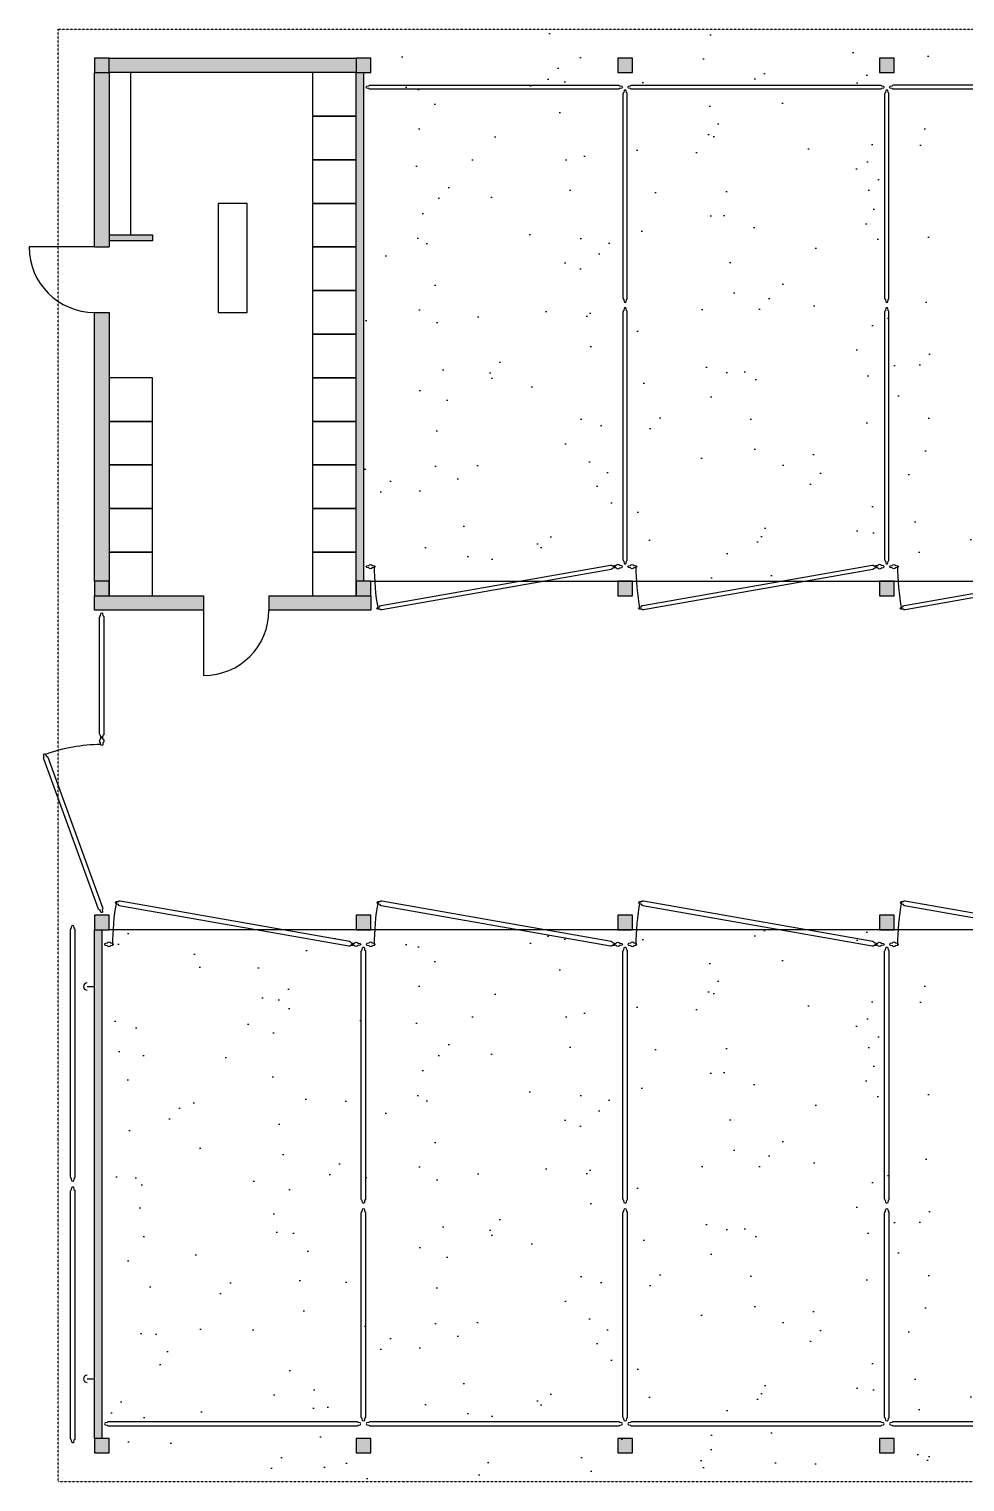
# Model space of a CAD drawing. Header units: inches. Extents: x -625442 to 34963, y -27993 to 66986.
# Drawn here: x -3532 to -3017, y 25510 to 26310 of the extents above; entities that cross this region are included whole.
import ezdxf

# ---------------------------------------------------------------- set-up
doc = ezdxf.new("R2010")
doc.units = ezdxf.units.IN
doc.header["$LTSCALE"] = 0.5
doc.header["$MEASUREMENT"] = 0
doc.linetypes.add('HIDDEN', pattern=[0.375, 0.25, -0.125])
for name, color, linetype in [('0-TEXT', 30, 'Continuous'), ('A-ANNO-SYMB', 254, 'Continuous'), ('A-BLDG-ELEV-HIDN', 252, 'HIDDEN'), ('A-DOOR', 51, 'Continuous'), ('A-ELEV-PATT-SH30', 201, 'Continuous'), ('A-FLOR-BELO-LGHT', 143, 'Continuous'), ('A-WALL-OTLN', 90, 'Continuous'), ('P-FURNITURE', 201, 'Continuous')]:
    doc.layers.add(name, color=color, linetype=linetype)

msp = doc.modelspace()

# ---------------------------------------------------------------- hatches: boundary and pattern name
at = {"layer": 'A-ANNO-SYMB', "ltscale": 0.5}
h = msp.add_hatch(dxfattribs=at)
h.set_pattern_fill('ANSI31', color=256)
h.set_pattern_definition([(45, (-45077.51521, -25478.52942), (-0.08838834765, 0.08838834765), [])])
h.paths.add_polyline_path([(-3488.18934, 25533.65013), (-3496.18934, 25533.65013), (-3496.18934, 25525.65013), (-3488.18934, 25525.65013)])
h.paths.add_polyline_path([(-3492.18934, 25813.65013), (-3496.18934, 25813.65013), (-3496.18934, 25533.65013), (-3492.18934, 25533.65013)])
h.paths.add_polyline_path([(-3344.18934, 25533.65013), (-3352.18934, 25533.65013), (-3352.18934, 25525.65013), (-3344.18934, 25525.65013)])
h.paths.add_polyline_path([(-3488.18934, 25821.65013), (-3496.18934, 25821.65013), (-3496.18934, 25813.65013), (-3492.18934, 25813.65013), (-3488.18934, 25813.65013)])
h.paths.add_polyline_path([(-3344.18934, 25821.65013), (-3352.18934, 25821.65013), (-3352.18934, 25813.65013), (-3344.18934, 25813.65013)])
h.paths.add_polyline_path([(-3200.18934, 25821.65013), (-3208.18934, 25821.65013), (-3208.18934, 25813.65013), (-3200.18934, 25813.65013)])
h.paths.add_polyline_path([(-3200.18934, 25533.65013), (-3208.18934, 25533.65013), (-3208.18934, 25525.65013), (-3200.18934, 25525.65013)])
h.paths.add_polyline_path([(-3056.18934, 25533.65013), (-3064.18934, 25533.65013), (-3064.18934, 25525.65013), (-3056.18934, 25525.65013)])
h.paths.add_polyline_path([(-3056.18934, 25821.65013), (-3064.18934, 25821.65013), (-3064.18934, 25813.65013), (-3056.18934, 25813.65013)])
h.paths.add_polyline_path([(-2912.18934, 25821.65013), (-2920.18934, 25821.65013), (-2920.18934, 25813.65013), (-2912.18934, 25813.65013)])
h.paths.add_polyline_path([(-2912.18934, 25533.65013), (-2920.18934, 25533.65013), (-2920.18934, 25525.65013), (-2912.18934, 25525.65013)])
h.paths.add_polyline_path([(-2768.18934, 25533.65013), (-2776.18934, 25533.65013), (-2776.18934, 25525.65013), (-2768.18934, 25525.65013)])
h.paths.add_polyline_path([(-2768.18934, 25821.65013), (-2776.18934, 25821.65013), (-2776.18934, 25813.65013), (-2768.18934, 25813.65013)])
h.paths.add_polyline_path([(-2624.18934, 25821.65013), (-2632.18934, 25821.65013), (-2632.18934, 25813.65013), (-2624.18934, 25813.65013)])
h.paths.add_polyline_path([(-2624.18934, 25533.65013), (-2632.18934, 25533.65013), (-2632.18934, 25525.65013), (-2624.18934, 25525.65013)])
h.paths.add_polyline_path([(-2480.18934, 25533.65013), (-2488.18934, 25533.65013), (-2488.18934, 25525.65013), (-2480.18934, 25525.65013)])
h.paths.add_polyline_path([(-2480.18934, 25821.65013), (-2488.18934, 25821.65013), (-2488.18934, 25813.65013), (-2480.18934, 25813.65013)])
h.paths.add_polyline_path([(-2336.18934, 25821.65013), (-2344.18934, 25821.65013), (-2344.18934, 25813.65013), (-2336.18934, 25813.65013)])
h.paths.add_polyline_path([(-2336.18934, 25533.65013), (-2344.18934, 25533.65013), (-2344.18934, 25525.65013), (-2336.18934, 25525.65013)])
h.paths.add_polyline_path([(-2192.18934, 25533.65013), (-2196.18934, 25533.65013), (-2200.18934, 25533.65013), (-2200.18934, 25525.65013), (-2192.18934, 25525.65013)])
h.paths.add_polyline_path([(-2192.18934, 25813.65013), (-2196.18934, 25813.65013), (-2196.18934, 25533.65013), (-2192.18934, 25533.65013)])
h.paths.add_polyline_path([(-2192.18934, 25821.65013), (-2200.18934, 25821.65013), (-2200.18934, 25813.65013), (-2192.18934, 25813.65013)])
h.paths.add_polyline_path([(-2192.18934, 26005.65013), (-2196.18934, 26005.65013), (-2200.18934, 26005.65013), (-2200.18934, 25997.65013), (-2192.18934, 25997.65013)])
h.paths.add_polyline_path([(-2192.18934, 26285.65013), (-2196.18934, 26285.65013), (-2196.18934, 26005.65013), (-2192.18934, 26005.65013)])
h.paths.add_polyline_path([(-2336.18934, 26005.65013), (-2344.18934, 26005.65013), (-2344.18934, 25997.65013), (-2336.18934, 25997.65013)])
h.paths.add_polyline_path([(-2480.18934, 26005.65013), (-2488.18934, 26005.65013), (-2488.18934, 25997.65013), (-2480.18934, 25997.65013)])
h.paths.add_polyline_path([(-2624.18934, 26005.65013), (-2632.18934, 26005.65013), (-2632.18934, 25997.65013), (-2624.18934, 25997.65013)])
h.paths.add_polyline_path([(-2768.18934, 26005.65013), (-2776.18934, 26005.65013), (-2776.18934, 25997.65013), (-2768.18934, 25997.65013)])
h.paths.add_polyline_path([(-2912.18934, 26005.65013), (-2920.18934, 26005.65013), (-2920.18934, 25997.65013), (-2912.18934, 25997.65013)])
h.paths.add_polyline_path([(-3056.18934, 26005.65013), (-3064.18934, 26005.65013), (-3064.18934, 25997.65013), (-3056.18934, 25997.65013)])
h.paths.add_polyline_path([(-3200.18934, 26005.65013), (-3208.18934, 26005.65013), (-3208.18934, 25997.65013), (-3200.18934, 25997.65013)])
h.paths.add_polyline_path([(-3344.18934, 26005.65013), (-3352.18934, 26005.65013), (-3352.18934, 25997.65013), (-3344.18934, 25997.65013)])
h.paths.add_polyline_path([(-3344.18934, 25997.65013), (-3400.18934, 25997.65013), (-3400.18934, 25989.65013), (-3344.18934, 25989.65013)])
h.paths.add_polyline_path([(-3436.18934, 25997.65013), (-3496.18934, 25997.65013), (-3496.18934, 25989.65013), (-3436.18934, 25989.65013)])
h.paths.add_polyline_path([(-3488.18934, 26005.65013), (-3496.18934, 26005.65013), (-3496.18934, 25997.65013), (-3488.18934, 25997.65013)])
h.paths.add_polyline_path([(-3348.18934, 26285.65013), (-3352.18934, 26285.65013), (-3352.18934, 26005.65013), (-3348.18934, 26005.65013)])
h.paths.add_polyline_path([(-3488.18934, 26293.65013), (-3496.18934, 26293.65013), (-3496.18934, 26285.65013), (-3488.18934, 26285.65013)])
h.paths.add_polyline_path([(-3352.18934, 26293.65013), (-3488.18934, 26293.65013), (-3488.18934, 26285.65013), (-3464.18934, 26285.65013), (-3352.18934, 26285.65013)])
h.paths.add_polyline_path([(-3344.18934, 26293.65013), (-3352.18934, 26293.65013), (-3352.18934, 26285.65013), (-3348.18934, 26285.65013), (-3344.18934, 26285.65013)])
h.paths.add_polyline_path([(-3464.18934, 26196.31925), (-3488.18934, 26196.31925), (-3488.18934, 26192.98469), (-3464.18934, 26192.98469)])
h.paths.add_polyline_path([(-3200.18934, 26293.65013), (-3208.18934, 26293.65013), (-3208.18934, 26285.65013), (-3200.18934, 26285.65013)])
h.paths.add_polyline_path([(-3056.18934, 26293.65013), (-3064.18934, 26293.65013), (-3064.18934, 26285.65013), (-3056.18934, 26285.65013)])
h.paths.add_polyline_path([(-2912.18934, 26293.65013), (-2920.18934, 26293.65013), (-2920.18934, 26285.65013), (-2912.18934, 26285.65013)])
h.paths.add_polyline_path([(-2768.18934, 26293.65013), (-2776.18934, 26293.65013), (-2776.18934, 26285.65013), (-2768.18934, 26285.65013)])
h.paths.add_polyline_path([(-2624.18934, 26293.65013), (-2632.18934, 26293.65013), (-2632.18934, 26285.65013), (-2624.18934, 26285.65013)])
h.paths.add_polyline_path([(-2480.18934, 26293.65013), (-2488.18934, 26293.65013), (-2488.18934, 26285.65013), (-2480.18934, 26285.65013)])
h.paths.add_polyline_path([(-2336.18934, 26293.65013), (-2344.18934, 26293.65013), (-2344.18934, 26285.65013), (-2336.18934, 26285.65013)])
h.paths.add_polyline_path([(-2192.18934, 26293.65013), (-2200.18934, 26293.65013), (-2200.18934, 26285.65013), (-2192.18934, 26285.65013)])
h.paths.add_polyline_path([(-3488.18934, 26153.65013), (-3496.18934, 26153.65013), (-3496.18934, 26005.65013), (-3488.18934, 26005.65013)])
h.paths.add_polyline_path([(-3496.18934, 26189.65013), (-3488.18934, 26189.65013), (-3488.18934, 26285.65013), (-3496.18934, 26285.65013)])
at = {"layer": 'A-ELEV-PATT-SH30', "ltscale": 0.5}
h = msp.add_hatch(dxfattribs=at)
h.set_pattern_fill('AR-SAND', color=256, scale=32, angle=90)
h.set_pattern_definition([(127.5, (-31272.784, -32677.34), (-61.65836, -2.015787), [0, -48.64, 0, -54.4, 0, -52]), (97.5, (-31272.784, -32677.34), (-90.30867, 56.63285), [0, -26.24, 0, -43.84, 0, -16.8]), (57.5, (-31272.784, -32716.7), (-0.18109, 99.65254), [0, -16, 0, -57.6, 0, -75.2]), (47.5, (-31272.784, -32716.7), (-28.08562, 96.19605), [0, -8, 0, -37.76, 0, -43.2])])
h.paths.add_polyline_path([(-3348.18934, 26309.65013), (-2196.18934, 26309.65013), (-2196.18934, 26005.65013), (-3348.18934, 26005.65013)])
h = msp.add_hatch(dxfattribs=at)
h.set_pattern_fill('AR-SAND', color=256, scale=32, angle=90)
h.set_pattern_definition([(127.5, (-31272.784, -33149.34), (-61.65836, -2.015787), [0, -48.64, 0, -54.4, 0, -52]), (97.5, (-31272.784, -33149.34), (-90.30867, 56.63285), [0, -26.24, 0, -43.84, 0, -16.8]), (57.5, (-31272.784, -33188.7), (-0.18109, 99.65254), [0, -16, 0, -57.6, 0, -75.2]), (47.5, (-31272.784, -33188.7), (-28.08562, 96.19605), [0, -8, 0, -37.76, 0, -43.2])])
h.paths.add_polyline_path([(-3488.18934, 25813.65013), (-2196.18934, 25813.65013), (-2196.18934, 25509.65013), (-3488.18934, 25509.65013)])

# ---------------------------------------------------------------- linework, layer by layer
at = {"layer": '0-TEXT', "ltscale": 0.5}
for p, q in [((-3476.18934, 26196.31925), (-3476.18934, 26285.65013)), ((-3428.18934, 26213.65013), (-3428.18934, 26153.65013)), ((-3412.18934, 26213.65013), (-3428.18934, 26213.65013)), ((-3412.18934, 26153.65013), (-3412.18934, 26213.65013)), ((-3428.18934, 26153.65013), (-3412.18934, 26153.65013))]:
    msp.add_line(p, q, dxfattribs=at)
for points in [[(-3376.18934, 26285.65013), (-3376.18934, 26261.65013), (-3352.18934, 26261.65013), (-3352.18934, 26285.65013)], [(-3376.18934, 26261.65013), (-3376.18934, 26237.65013), (-3352.18934, 26237.65013), (-3352.18934, 26261.65013)], [(-3376.18934, 26237.65013), (-3376.18934, 26213.65013), (-3352.18934, 26213.65013), (-3352.18934, 26237.65013)], [(-3376.18934, 26213.65013), (-3376.18934, 26189.65013), (-3352.18934, 26189.65013), (-3352.18934, 26213.65013)], [(-3376.18934, 26189.65013), (-3376.18934, 26165.65013), (-3352.18934, 26165.65013), (-3352.18934, 26189.65013)], [(-3376.18934, 26165.65013), (-3376.18934, 26141.65013), (-3352.18934, 26141.65013), (-3352.18934, 26165.65013)], [(-3376.18934, 26141.65013), (-3376.18934, 26117.65013), (-3352.18934, 26117.65013), (-3352.18934, 26141.65013)], [(-3488.18934, 26117.65013), (-3488.18934, 26093.65013), (-3464.18934, 26093.65013), (-3464.18934, 26117.65013)], [(-3376.18934, 26117.65013), (-3376.18934, 26093.65013), (-3352.18934, 26093.65013), (-3352.18934, 26117.65013)], [(-3488.18934, 26093.65013), (-3488.18934, 26069.65013), (-3464.18934, 26069.65013), (-3464.18934, 26093.65013)], [(-3376.18934, 26093.65013), (-3376.18934, 26069.65013), (-3352.18934, 26069.65013), (-3352.18934, 26093.65013)], [(-3488.18934, 26069.65013), (-3488.18934, 26045.65013), (-3464.18934, 26045.65013), (-3464.18934, 26069.65013)], [(-3376.18934, 26069.65013), (-3376.18934, 26045.65013), (-3352.18934, 26045.65013), (-3352.18934, 26069.65013)], [(-3488.18934, 26045.65013), (-3488.18934, 26021.65013), (-3464.18934, 26021.65013), (-3464.18934, 26045.65013)], [(-3376.18934, 26045.65013), (-3376.18934, 26021.65013), (-3352.18934, 26021.65013), (-3352.18934, 26045.65013)], [(-3488.18934, 26021.65013), (-3488.18934, 25997.65013), (-3464.18934, 25997.65013), (-3464.18934, 26021.65013)], [(-3376.18934, 26021.65013), (-3376.18934, 25997.65013), (-3352.18934, 25997.65013), (-3352.18934, 26021.65013)]]:
    msp.add_lwpolyline(points, close=True, dxfattribs=at)
at = {"layer": 'A-BLDG-ELEV-HIDN', "ltscale": 0.5}
for p, q in [((-3516.18934, 25509.65013), (-3516.18934, 26309.65013)), ((-3516.18934, 26309.65013), (-2172.18934, 26309.65013)), ((-2172.18934, 25509.65013), (-3516.18934, 25509.65013))]:
    msp.add_line(p, q, dxfattribs=at)
at = {"layer": 'A-DOOR', "ltscale": 0.5}
for p, q in [((-3496.18934, 26189.65013), (-3532.18934, 26189.65013)), ((-3436.18934, 25989.65013), (-3436.18934, 25953.65013))]:
    msp.add_line(p, q, dxfattribs=at)
for centre, start, end in [((-3496.18934, 26189.65013), 180, 270), ((-3436.18934, 25989.65013), 270, 0)]:
    msp.add_arc(centre, 36, start, end, dxfattribs=at)
at = {"layer": 'A-FLOR-BELO-LGHT', "ltscale": 0.5}
for p, q in [((-3344.18934, 26005.65013), (-2200.18934, 26005.65013)), ((-2200.18934, 25813.65013), (-3488.18934, 25813.65013))]:
    msp.add_line(p, q, dxfattribs=at)
at = {"layer": 'A-WALL-OTLN', "ltscale": 0.5}
for p, q in [((-3496.18934, 26189.65013), (-3488.18934, 26189.65013)), ((-3496.18934, 26153.65013), (-3488.18934, 26153.65013)), ((-3436.18934, 25997.65013), (-3436.18934, 25989.65013)), ((-3400.18934, 25997.65013), (-3400.18934, 25989.65013)), ((-3500.18934, 25782.40227), (-3496.18934, 25782.40227)), ((-3500.18934, 25566.4151), (-3496.18934, 25566.4151))]:
    msp.add_line(p, q, dxfattribs=at)
for points in [[(-3496.18934, 26293.65013), (-3496.18934, 26285.65013), (-3488.18934, 26285.65013), (-3488.18934, 26293.65013)], [(-3352.18934, 26293.65013), (-3352.18934, 26285.65013), (-3344.18934, 26285.65013), (-3344.18934, 26293.65013)], [(-3208.18934, 26293.65013), (-3208.18934, 26285.65013), (-3200.18934, 26285.65013), (-3200.18934, 26293.65013)], [(-3064.18934, 26293.65013), (-3064.18934, 26285.65013), (-3056.18934, 26285.65013), (-3056.18934, 26293.65013)], [(-3348.18934, 26285.65013), (-3348.18934, 26005.65013), (-3352.18934, 26005.65013), (-3352.18934, 26285.65013)], [(-3496.18934, 26005.65013), (-3496.18934, 25997.65013), (-3488.18934, 25997.65013), (-3488.18934, 26005.65013)], [(-3352.18934, 26005.65013), (-3352.18934, 25997.65013), (-3344.18934, 25997.65013), (-3344.18934, 26005.65013)], [(-3208.18934, 26005.65013), (-3208.18934, 25997.65013), (-3200.18934, 25997.65013), (-3200.18934, 26005.65013)], [(-3064.18934, 26005.65013), (-3064.18934, 25997.65013), (-3056.18934, 25997.65013), (-3056.18934, 26005.65013)], [(-3496.18934, 25821.65013), (-3496.18934, 25813.65013), (-3488.18934, 25813.65013), (-3488.18934, 25821.65013)], [(-3352.18934, 25821.65013), (-3352.18934, 25813.65013), (-3344.18934, 25813.65013), (-3344.18934, 25821.65013)], [(-3208.18934, 25821.65013), (-3208.18934, 25813.65013), (-3200.18934, 25813.65013), (-3200.18934, 25821.65013)], [(-3064.18934, 25821.65013), (-3064.18934, 25813.65013), (-3056.18934, 25813.65013), (-3056.18934, 25821.65013)], [(-3492.18934, 25813.65013), (-3492.18934, 25533.65013), (-3496.18934, 25533.65013), (-3496.18934, 25813.65013)], [(-3496.18934, 25533.65013), (-3496.18934, 25525.65013), (-3488.18934, 25525.65013), (-3488.18934, 25533.65013)], [(-3352.18934, 25533.65013), (-3352.18934, 25525.65013), (-3344.18934, 25525.65013), (-3344.18934, 25533.65013)], [(-3208.18934, 25533.65013), (-3208.18934, 25525.65013), (-3200.18934, 25525.65013), (-3200.18934, 25533.65013)], [(-3064.18934, 25533.65013), (-3064.18934, 25525.65013), (-3056.18934, 25525.65013), (-3056.18934, 25533.65013)]]:
    msp.add_lwpolyline(points, close=True, dxfattribs=at)
for points in [[(-3352.18934, 26285.65013), (-3488.18934, 26285.65013), (-3488.18934, 26293.65013), (-3352.18934, 26293.65013)], [(-3496.18934, 26189.65013), (-3496.18934, 26285.65013), (-3488.18934, 26285.65013), (-3488.18934, 26189.65013)], [(-3488.18934, 26196.31925), (-3464.18934, 26196.31925), (-3464.18934, 26192.98469), (-3488.18934, 26192.98469)], [(-3488.18934, 26153.65013), (-3488.18934, 26005.65013), (-3496.18934, 26005.65013), (-3496.18934, 26153.65013)], [(-3436.18934, 25989.65013), (-3496.18934, 25989.65013), (-3496.18934, 25997.65013), (-3436.18934, 25997.65013)], [(-3400.18934, 25997.65013), (-3344.18934, 25997.65013), (-3344.18934, 25989.65013), (-3400.18934, 25989.65013)]]:
    msp.add_lwpolyline(points, dxfattribs=at)
for centre in [(-3500.18934, 25782.40227), (-3500.18934, 25566.4151)]:
    msp.add_arc(centre, 2, 90, 270, dxfattribs=at)
at = {"layer": 'P-FURNITURE', "ltscale": 0.5, "flags": 128}
for points in [[(-3344.23473, 26276.46263, -0.250646442), (-3345.2225, 26276.99098), (-3346.28455, 26277.15606, -0.856573816), (-3346.28455, 26278.1442), (-3345.2225, 26278.30928, -0.250646442), (-3344.23473, 26278.83763), (-3208.12684, 26278.83763, -0.250646442), (-3207.13907, 26278.30928), (-3206.07702, 26278.1442, -0.856573816), (-3206.07702, 26277.15606), (-3207.13907, 26276.99098, -0.250646442), (-3208.12684, 26276.46263)], [(-3205.36828, 26273.71263), (-3205.36828, 26161.60474, 0.250646442), (-3204.83993, 26160.61697), (-3204.67485, 26159.55492, 0.856573816), (-3203.68672, 26159.55492), (-3203.52164, 26160.61697, 0.250646442), (-3202.99328, 26161.60474), (-3202.99328, 26273.71263, 0.250646442), (-3203.52164, 26274.7004), (-3203.68672, 26275.76245, 0.856573816), (-3204.67485, 26275.76245), (-3204.83993, 26274.7004, 0.250646442)], [(-3200.23473, 26276.47118, -0.250646442), (-3201.2225, 26276.99954), (-3202.28455, 26277.16462, -0.856573816), (-3202.28455, 26278.15275), (-3201.2225, 26278.31783, -0.250646442), (-3200.23473, 26278.84618), (-3064.12684, 26278.84618, -0.250646442), (-3063.13907, 26278.31783), (-3062.07702, 26278.15275, -0.856573816), (-3062.07702, 26277.16462), (-3063.13907, 26276.99954, -0.250646442), (-3064.12684, 26276.47118)], [(-3061.36828, 26273.72118), (-3061.36828, 26161.61329, 0.250646442), (-3060.83993, 26160.62553), (-3060.67485, 26159.56347, 0.856573816), (-3059.68672, 26159.56347), (-3059.52164, 26160.62553, 0.250646442), (-3058.99328, 26161.61329), (-3058.99328, 26273.72118, 0.250646442), (-3059.52164, 26274.70895), (-3059.68672, 26275.77101, 0.856573816), (-3060.67485, 26275.77101), (-3060.83993, 26274.70895, 0.250646442)], [(-3056.23473, 26276.47974, -0.250646442), (-3057.2225, 26277.00809), (-3058.28455, 26277.17317, -0.856573816), (-3058.28455, 26278.1613), (-3057.2225, 26278.32638, -0.250646442), (-3056.23473, 26278.85474), (-2920.12684, 26278.85474, -0.250646442), (-2919.13907, 26278.32638), (-2918.07702, 26278.1613, -0.856573816), (-2918.07702, 26277.17317), (-2919.13907, 26277.00809, -0.250646442), (-2920.12684, 26276.47974)], [(-3205.36828, 26153.71263), (-3205.36828, 26017.60474, 0.250646442), (-3204.83993, 26016.61697), (-3204.67485, 26015.55492, 0.856573816), (-3203.68672, 26015.55492), (-3203.52164, 26016.61697, 0.250646442), (-3202.99328, 26017.60474), (-3202.99328, 26153.71263, 0.250646442), (-3203.52164, 26154.7004), (-3203.68672, 26155.76245, 0.856573816), (-3204.67485, 26155.76245), (-3204.83993, 26154.7004, 0.250646442)], [(-3061.36828, 26153.72118), (-3061.36828, 26017.61329, 0.250646442), (-3060.83993, 26016.62553), (-3060.67485, 26015.56347, 0.856573816), (-3059.68672, 26015.56347), (-3059.52164, 26016.62553, 0.250646442), (-3058.99328, 26017.61329), (-3058.99328, 26153.72118, 0.250646442), (-3059.52164, 26154.70895), (-3059.68672, 26155.77101, 0.856573816), (-3060.67485, 26155.77101), (-3060.83993, 26154.70895, 0.250646442)], [(-3338.11091, 25989.87858, -0.250646442), (-3339.17542, 25990.22738), (-3340.25, 25990.20553, -0.856573816), (-3340.42159, 25991.17865), (-3339.40434, 25991.52565, -0.250646442), (-3338.52333, 25992.2175), (-3212.26071, 26014.481, -0.250646442), (-3211.19621, 26014.1322), (-3210.12162, 26014.15405, -0.856573816), (-3209.95003, 26013.18093), (-3210.96729, 26012.83393, -0.250646442), (-3211.8483, 26012.14208)], [(-3194.11091, 25989.88713, -0.250646442), (-3195.17542, 25990.23593), (-3196.25, 25990.21408, -0.856573816), (-3196.42159, 25991.1872), (-3195.40434, 25991.5342, -0.250646442), (-3194.52333, 25992.22605), (-3068.26071, 26014.48956, -0.250646442), (-3067.19621, 26014.14075), (-3066.12162, 26014.1626, -0.856573816), (-3065.95003, 26013.18948), (-3066.96729, 26012.84249, -0.250646442), (-3067.8483, 26012.15064)], [(-3050.11091, 25989.89569, -0.250646442), (-3051.17542, 25990.24449), (-3052.25, 25990.22264, -0.856573816), (-3052.42159, 25991.19576), (-3051.40434, 25991.54275, -0.250646442), (-3050.52333, 25992.2346), (-2924.26071, 26014.49811, -0.250646442), (-2923.19621, 26014.14931), (-2922.12162, 26014.17116, -0.856573816), (-2921.95003, 26013.19804), (-2922.96729, 26012.85104, -0.250646442), (-2923.8483, 26012.15919)], [(-3482.11091, 25829.42168, 0.250646442), (-3483.17542, 25829.07288), (-3484.25, 25829.09473, 0.856573816), (-3484.42159, 25828.12161), (-3483.40434, 25827.77461, 0.250646442), (-3482.52333, 25827.08276), (-3356.26071, 25804.81926, 0.250646442), (-3355.19621, 25805.16806), (-3354.12162, 25805.14621, 0.856573816), (-3353.95003, 25806.11933), (-3354.96729, 25806.46633, 0.250646442), (-3355.8483, 25807.15818)], [(-3338.11091, 25829.42168, 0.250646442), (-3339.17542, 25829.07288), (-3340.25, 25829.09473, 0.856573816), (-3340.42159, 25828.12161), (-3339.40434, 25827.77461, 0.250646442), (-3338.52333, 25827.08276), (-3212.26071, 25804.81926, 0.250646442), (-3211.19621, 25805.16806), (-3210.12162, 25805.14621, 0.856573816), (-3209.95003, 25806.11933), (-3210.96729, 25806.46633, 0.250646442), (-3211.8483, 25807.15818)], [(-3194.11091, 25829.42168, 0.250646442), (-3195.17542, 25829.07288), (-3196.25, 25829.09473, 0.856573816), (-3196.42159, 25828.12161), (-3195.40434, 25827.77461, 0.250646442), (-3194.52333, 25827.08276), (-3068.26071, 25804.81926, 0.250646442), (-3067.19621, 25805.16806), (-3066.12162, 25805.14621, 0.856573816), (-3065.95003, 25806.11933), (-3066.96729, 25806.46633, 0.250646442), (-3067.8483, 25807.15818)], [(-3050.11091, 25829.42168, 0.250646442), (-3051.17542, 25829.07288), (-3052.25, 25829.09473, 0.856573816), (-3052.42159, 25828.12161), (-3051.40434, 25827.77461, 0.250646442), (-3050.52333, 25827.08276), (-2924.26071, 25804.81926, 0.250646442), (-2923.19621, 25805.16806), (-2922.12162, 25805.14621, 0.856573816), (-2921.95003, 25806.11933), (-2922.96729, 25806.46633, 0.250646442), (-2923.8483, 25807.15818)], [(-3509.36828, 25677.58763), (-3509.36828, 25813.69552, -0.250646442), (-3508.83993, 25814.68329), (-3508.67485, 25815.74534, -0.856573816), (-3507.68672, 25815.74534), (-3507.52164, 25814.68329, -0.250646442), (-3506.99328, 25813.69552), (-3506.99328, 25677.58763, -0.250646442), (-3507.52164, 25676.59986), (-3507.68672, 25675.53781, -0.856573816), (-3508.67485, 25675.53781), (-3508.83993, 25676.59986, -0.250646442)], [(-3349.36828, 25665.58763), (-3349.36828, 25801.69552, -0.250646442), (-3348.83993, 25802.68329), (-3348.67485, 25803.74534, -0.856573816), (-3347.68672, 25803.74534), (-3347.52164, 25802.68329, -0.250646442), (-3346.99328, 25801.69552), (-3346.99328, 25665.58763, -0.250646442), (-3347.52164, 25664.59986), (-3347.68672, 25663.53781, -0.856573816), (-3348.67485, 25663.53781), (-3348.83993, 25664.59986, -0.250646442)], [(-3205.36828, 25665.58763), (-3205.36828, 25801.69552, -0.250646442), (-3204.83993, 25802.68329), (-3204.67485, 25803.74534, -0.856573816), (-3203.68672, 25803.74534), (-3203.52164, 25802.68329, -0.250646442), (-3202.99328, 25801.69552), (-3202.99328, 25665.58763, -0.250646442), (-3203.52164, 25664.59986), (-3203.68672, 25663.53781, -0.856573816), (-3204.67485, 25663.53781), (-3204.83993, 25664.59986, -0.250646442)], [(-3061.36828, 25665.58763), (-3061.36828, 25801.69552, -0.250646442), (-3060.83993, 25802.68329), (-3060.67485, 25803.74534, -0.856573816), (-3059.68672, 25803.74534), (-3059.52164, 25802.68329, -0.250646442), (-3058.99328, 25801.69552), (-3058.99328, 25665.58763, -0.250646442), (-3059.52164, 25664.59986), (-3059.68672, 25663.53781, -0.856573816), (-3060.67485, 25663.53781), (-3060.83993, 25664.59986, -0.250646442)], [(-3509.33407, 25533.59618), (-3509.33407, 25669.70408, -0.250646442), (-3508.80571, 25670.69184), (-3508.64064, 25671.7539, -0.856573816), (-3507.6525, 25671.7539), (-3507.48742, 25670.69184, -0.250646442), (-3506.95907, 25669.70408), (-3506.95907, 25533.59618, -0.250646442), (-3507.48742, 25532.60842), (-3507.6525, 25531.54636, -0.856573816), (-3508.64064, 25531.54636), (-3508.80571, 25532.60842, -0.250646442)], [(-3349.36828, 25545.58763), (-3349.36828, 25657.69552, -0.250646442), (-3348.83993, 25658.68329), (-3348.67485, 25659.74534, -0.856573816), (-3347.68672, 25659.74534), (-3347.52164, 25658.68329, -0.250646442), (-3346.99328, 25657.69552), (-3346.99328, 25545.58763, -0.250646442), (-3347.52164, 25544.59986), (-3347.68672, 25543.53781, -0.856573816), (-3348.67485, 25543.53781), (-3348.83993, 25544.59986, -0.250646442)], [(-3205.36828, 25545.58763), (-3205.36828, 25657.69552, -0.250646442), (-3204.83993, 25658.68329), (-3204.67485, 25659.74534, -0.856573816), (-3203.68672, 25659.74534), (-3203.52164, 25658.68329, -0.250646442), (-3202.99328, 25657.69552), (-3202.99328, 25545.58763, -0.250646442), (-3203.52164, 25544.59986), (-3203.68672, 25543.53781, -0.856573816), (-3204.67485, 25543.53781), (-3204.83993, 25544.59986, -0.250646442)], [(-3061.36828, 25545.58763), (-3061.36828, 25657.69552, -0.250646442), (-3060.83993, 25658.68329), (-3060.67485, 25659.74534, -0.856573816), (-3059.68672, 25659.74534), (-3059.52164, 25658.68329, -0.250646442), (-3058.99328, 25657.69552), (-3058.99328, 25545.58763, -0.250646442), (-3059.52164, 25544.59986), (-3059.68672, 25543.53781, -0.856573816), (-3060.67485, 25543.53781), (-3060.83993, 25544.59986, -0.250646442)], [(-3488.23473, 25542.83763, 0.250646442), (-3489.2225, 25542.30928), (-3490.28455, 25542.1442, 0.856573816), (-3490.28455, 25541.15606), (-3489.2225, 25540.99098, 0.250646442), (-3488.23473, 25540.46263), (-3352.12684, 25540.46263, 0.250646442), (-3351.13907, 25540.99098), (-3350.07702, 25541.15606, 0.856573816), (-3350.07702, 25542.1442), (-3351.13907, 25542.30928, 0.250646442), (-3352.12684, 25542.83763)], [(-3344.23473, 25542.83763, 0.250646442), (-3345.2225, 25542.30928), (-3346.28455, 25542.1442, 0.856573816), (-3346.28455, 25541.15606), (-3345.2225, 25540.99098, 0.250646442), (-3344.23473, 25540.46263), (-3208.12684, 25540.46263, 0.250646442), (-3207.13907, 25540.99098), (-3206.07702, 25541.15606, 0.856573816), (-3206.07702, 25542.1442), (-3207.13907, 25542.30928, 0.250646442), (-3208.12684, 25542.83763)], [(-3200.23473, 25542.83763, 0.250646442), (-3201.2225, 25542.30928), (-3202.28455, 25542.1442, 0.856573816), (-3202.28455, 25541.15606), (-3201.2225, 25540.99098, 0.250646442), (-3200.23473, 25540.46263), (-3064.12684, 25540.46263, 0.250646442), (-3063.13907, 25540.99098), (-3062.07702, 25541.15606, 0.856573816), (-3062.07702, 25542.1442), (-3063.13907, 25542.30928, 0.250646442), (-3064.12684, 25542.83763)], [(-3056.20051, 25542.83763, 0.250646442), (-3057.18828, 25542.30928), (-3058.25034, 25542.1442, 0.856573816), (-3058.25034, 25541.15606), (-3057.18828, 25540.99098, 0.250646442), (-3056.20051, 25540.46263), (-2920.09262, 25540.46263, 0.250646442), (-2919.10486, 25540.99098), (-2918.0428, 25541.15606, 0.856573816), (-2918.0428, 25542.1442), (-2919.10486, 25542.30928, 0.250646442), (-2920.09262, 25542.83763)]]:
    msp.add_lwpolyline(points, format="xyb", close=True, dxfattribs=at)
for points in [[(-3344.2406, 26014.83763, -0.249629156), (-3343.25655, 26014.31083), (-3342.19078, 26014.14824, -0.856573816), (-3342.19078, 26013.1601), (-3343.25283, 26012.99502, -0.251731968), (-3344.24328, 26012.46263, -0.250646442), (-3345.23105, 26012.99098), (-3346.2931, 26013.15606, -0.856573816), (-3346.2931, 26014.1442), (-3345.23105, 26014.30928, -0.250646442), (-3344.24328, 26014.83763)], [(-3208.13807, 26014.83763, 0.249629156), (-3209.12212, 26014.31083), (-3210.1879, 26014.14824, 0.856573816), (-3210.1879, 26013.1601), (-3209.12584, 26012.99502, 0.251731968), (-3208.13539, 26012.46263, 0.250646442), (-3207.14762, 26012.99098), (-3206.08557, 26013.15606, 0.856573816), (-3206.08557, 26014.1442), (-3207.14762, 26014.30928, 0.250646442), (-3208.13539, 26014.83763)], [(-3200.2406, 26014.84618, -0.249629156), (-3199.25655, 26014.31938), (-3198.19078, 26014.15679, -0.856573816), (-3198.19078, 26013.16866), (-3199.25283, 26013.00358, -0.251731968), (-3200.24328, 26012.47118, -0.250646442), (-3201.23105, 26012.99954), (-3202.2931, 26013.16462, -0.856573816), (-3202.2931, 26014.15275), (-3201.23105, 26014.31783, -0.250646442), (-3200.24328, 26014.84618)], [(-3064.13807, 26014.84618, 0.249629156), (-3065.12212, 26014.31938), (-3066.1879, 26014.15679, 0.856573816), (-3066.1879, 26013.16866), (-3065.12584, 26013.00358, 0.251731968), (-3064.13539, 26012.47118, 0.250646442), (-3063.14762, 26012.99954), (-3062.08557, 26013.16462, 0.856573816), (-3062.08557, 26014.15275), (-3063.14762, 26014.31783, 0.250646442), (-3064.13539, 26014.84618)], [(-3056.2406, 26014.85473, -0.249629156), (-3055.25655, 26014.32793), (-3054.19078, 26014.16534, -0.856573816), (-3054.19078, 26013.17721), (-3055.25283, 26013.01213, -0.251731968), (-3056.24328, 26012.47974, -0.250646442), (-3057.23105, 26013.00809), (-3058.2931, 26013.17317, -0.856573816), (-3058.2931, 26014.1613), (-3057.23105, 26014.32638, -0.250646442), (-3056.24328, 26014.85474)], [(-3491.00184, 25917.656, -0.249629156), (-3491.52864, 25916.67195), (-3491.69123, 25915.60618, -0.856573816), (-3492.67936, 25915.60618), (-3492.84444, 25916.66823, -0.251731968), (-3493.37684, 25917.65868, -0.250646442), (-3492.84848, 25918.64645), (-3492.6834, 25919.70851, -0.856573816), (-3491.69527, 25919.70851), (-3491.53019, 25918.64645, -0.250646442), (-3491.00184, 25917.65868)], [(-3488.2406, 25804.46263, 0.249629156), (-3487.25655, 25804.98943), (-3486.19078, 25805.15202, 0.856573816), (-3486.19078, 25806.14016), (-3487.25283, 25806.30524, 0.251731968), (-3488.24328, 25806.83763, 0.250646442), (-3489.23105, 25806.30928), (-3490.2931, 25806.1442, 0.856573816), (-3490.2931, 25805.15606), (-3489.23105, 25804.99098, 0.250646442), (-3488.24328, 25804.46263)], [(-3352.13807, 25804.46263, -0.249629156), (-3353.12212, 25804.98943), (-3354.1879, 25805.15202, -0.856573816), (-3354.1879, 25806.14016), (-3353.12584, 25806.30524, -0.251731968), (-3352.13539, 25806.83763, -0.250646442), (-3351.14762, 25806.30928), (-3350.08557, 25806.1442, -0.856573816), (-3350.08557, 25805.15606), (-3351.14762, 25804.99098, -0.250646442), (-3352.13539, 25804.46263)], [(-3344.2406, 25804.46263, 0.249629156), (-3343.25655, 25804.98943), (-3342.19078, 25805.15202, 0.856573816), (-3342.19078, 25806.14016), (-3343.25283, 25806.30524, 0.251731968), (-3344.24328, 25806.83763, 0.250646442), (-3345.23105, 25806.30928), (-3346.2931, 25806.1442, 0.856573816), (-3346.2931, 25805.15606), (-3345.23105, 25804.99098, 0.250646442), (-3344.24328, 25804.46263)], [(-3208.13807, 25804.46263, -0.249629156), (-3209.12212, 25804.98943), (-3210.1879, 25805.15202, -0.856573816), (-3210.1879, 25806.14016), (-3209.12584, 25806.30524, -0.251731968), (-3208.13539, 25806.83763, -0.250646442), (-3207.14762, 25806.30928), (-3206.08557, 25806.1442, -0.856573816), (-3206.08557, 25805.15606), (-3207.14762, 25804.99098, -0.250646442), (-3208.13539, 25804.46263)], [(-3200.2406, 25804.46263, 0.249629156), (-3199.25655, 25804.98943), (-3198.19078, 25805.15202, 0.856573816), (-3198.19078, 25806.14016), (-3199.25283, 25806.30524, 0.251731968), (-3200.24328, 25806.83763, 0.250646442), (-3201.23105, 25806.30928), (-3202.2931, 25806.1442, 0.856573816), (-3202.2931, 25805.15606), (-3201.23105, 25804.99098, 0.250646442), (-3200.24328, 25804.46263)], [(-3064.13807, 25804.46263, -0.249629156), (-3065.12212, 25804.98943), (-3066.1879, 25805.15202, -0.856573816), (-3066.1879, 25806.14016), (-3065.12584, 25806.30524, -0.251731968), (-3064.13539, 25806.83763, -0.250646442), (-3063.14762, 25806.30928), (-3062.08557, 25806.1442, -0.856573816), (-3062.08557, 25805.15606), (-3063.14762, 25804.99098, -0.250646442), (-3064.13539, 25804.46263)], [(-3056.2406, 25804.46263, 0.249629156), (-3055.25655, 25804.98943), (-3054.19078, 25805.15202, 0.856573816), (-3054.19078, 25806.14016), (-3055.25283, 25806.30524, 0.251731968), (-3056.24328, 25806.83763, 0.250646442), (-3057.23105, 25806.30928), (-3058.2931, 25806.1442, 0.856573816), (-3058.2931, 25805.15606), (-3057.23105, 25804.99098, 0.250646442), (-3056.24328, 25804.46263)]]:
    msp.add_lwpolyline(points, format="xyb", dxfattribs=at)
at = {"layer": 'P-FURNITURE', "ltscale": 0.5}
for points in [[(-3493.37684, 25985.71263, -0.250646442), (-3492.84848, 25986.7004), (-3492.6834, 25987.76245, -0.856573816), (-3491.69527, 25987.76245), (-3491.53019, 25986.7004, -0.250646442), (-3491.00184, 25985.71263), (-3491.00184, 25921.60474, -0.250646442), (-3491.53019, 25920.61697), (-3491.69527, 25919.55492, -0.856573816), (-3492.6834, 25919.55492), (-3492.84848, 25920.61697, -0.250646442), (-3493.37684, 25921.60474)], [(-3523.95606, 25908.96573), (-3524.16418, 25910.0202, -0.856573816), (-3523.23563, 25910.35816), (-3522.71727, 25909.41662, -0.250646442), (-3521.88294, 25908.66913), (-3491.74827, 25825.87479, -0.250646442), (-3491.90692, 25824.76589), (-3491.6988, 25823.71142, -0.856573816), (-3492.62734, 25823.37346), (-3493.14571, 25824.315, -0.250646442), (-3493.98004, 25825.06249), (-3524.11471, 25907.85683, -0.250646442)]]:
    msp.add_lwpolyline(points, format="xyb", close=True, dxfattribs=at)
for centre, radius, start, end in [((-3210.1111, 26013.65417), 132.15647, 179.78078385, 190.21944492), ((-3066.1111, 26013.66272), 132.15647, 179.78078385, 190.21944492), ((-2922.1111, 26013.67128), 132.15647, 179.78078385, 190.21944492), ((-3492.18934, 25823.6146), 92.05395, 90.31090503, 109.68491922), ((-3354.1111, 25805.64609), 132.15647, 169.78055508, 180.21921616), ((-3210.1111, 25805.64609), 132.15647, 169.78055508, 180.21921616), ((-3066.1111, 25805.64609), 132.15647, 169.78055508, 180.21921616), ((-2922.1111, 25805.64609), 132.15647, 169.78055508, 180.21921616)]:
    msp.add_arc(centre, radius, start, end, dxfattribs=at)

doc.saveas('drawing.dxf')
